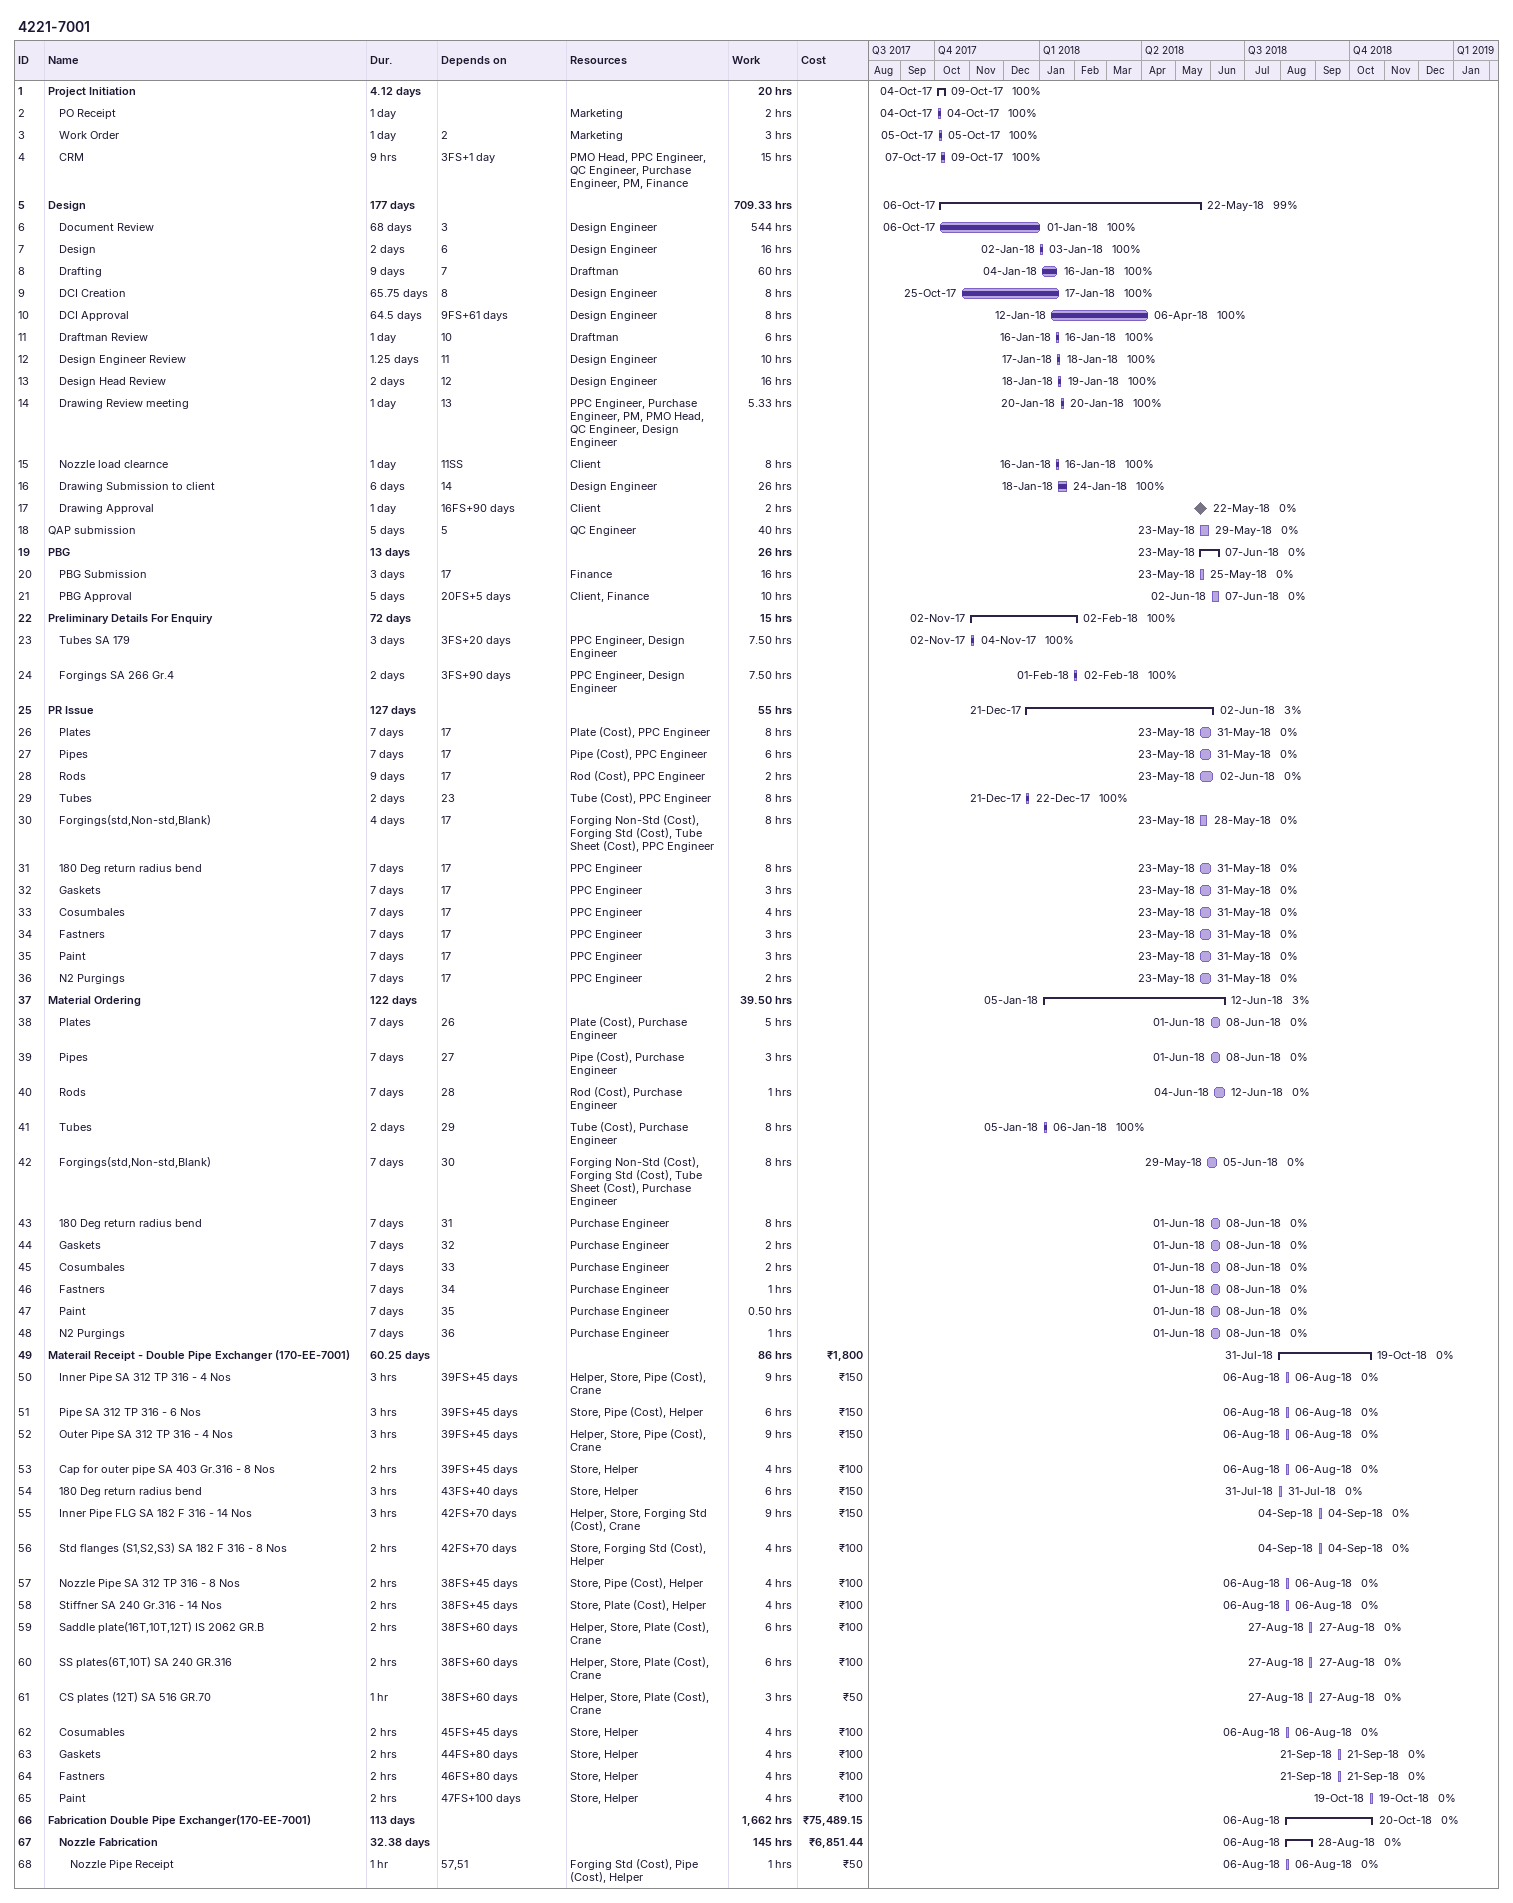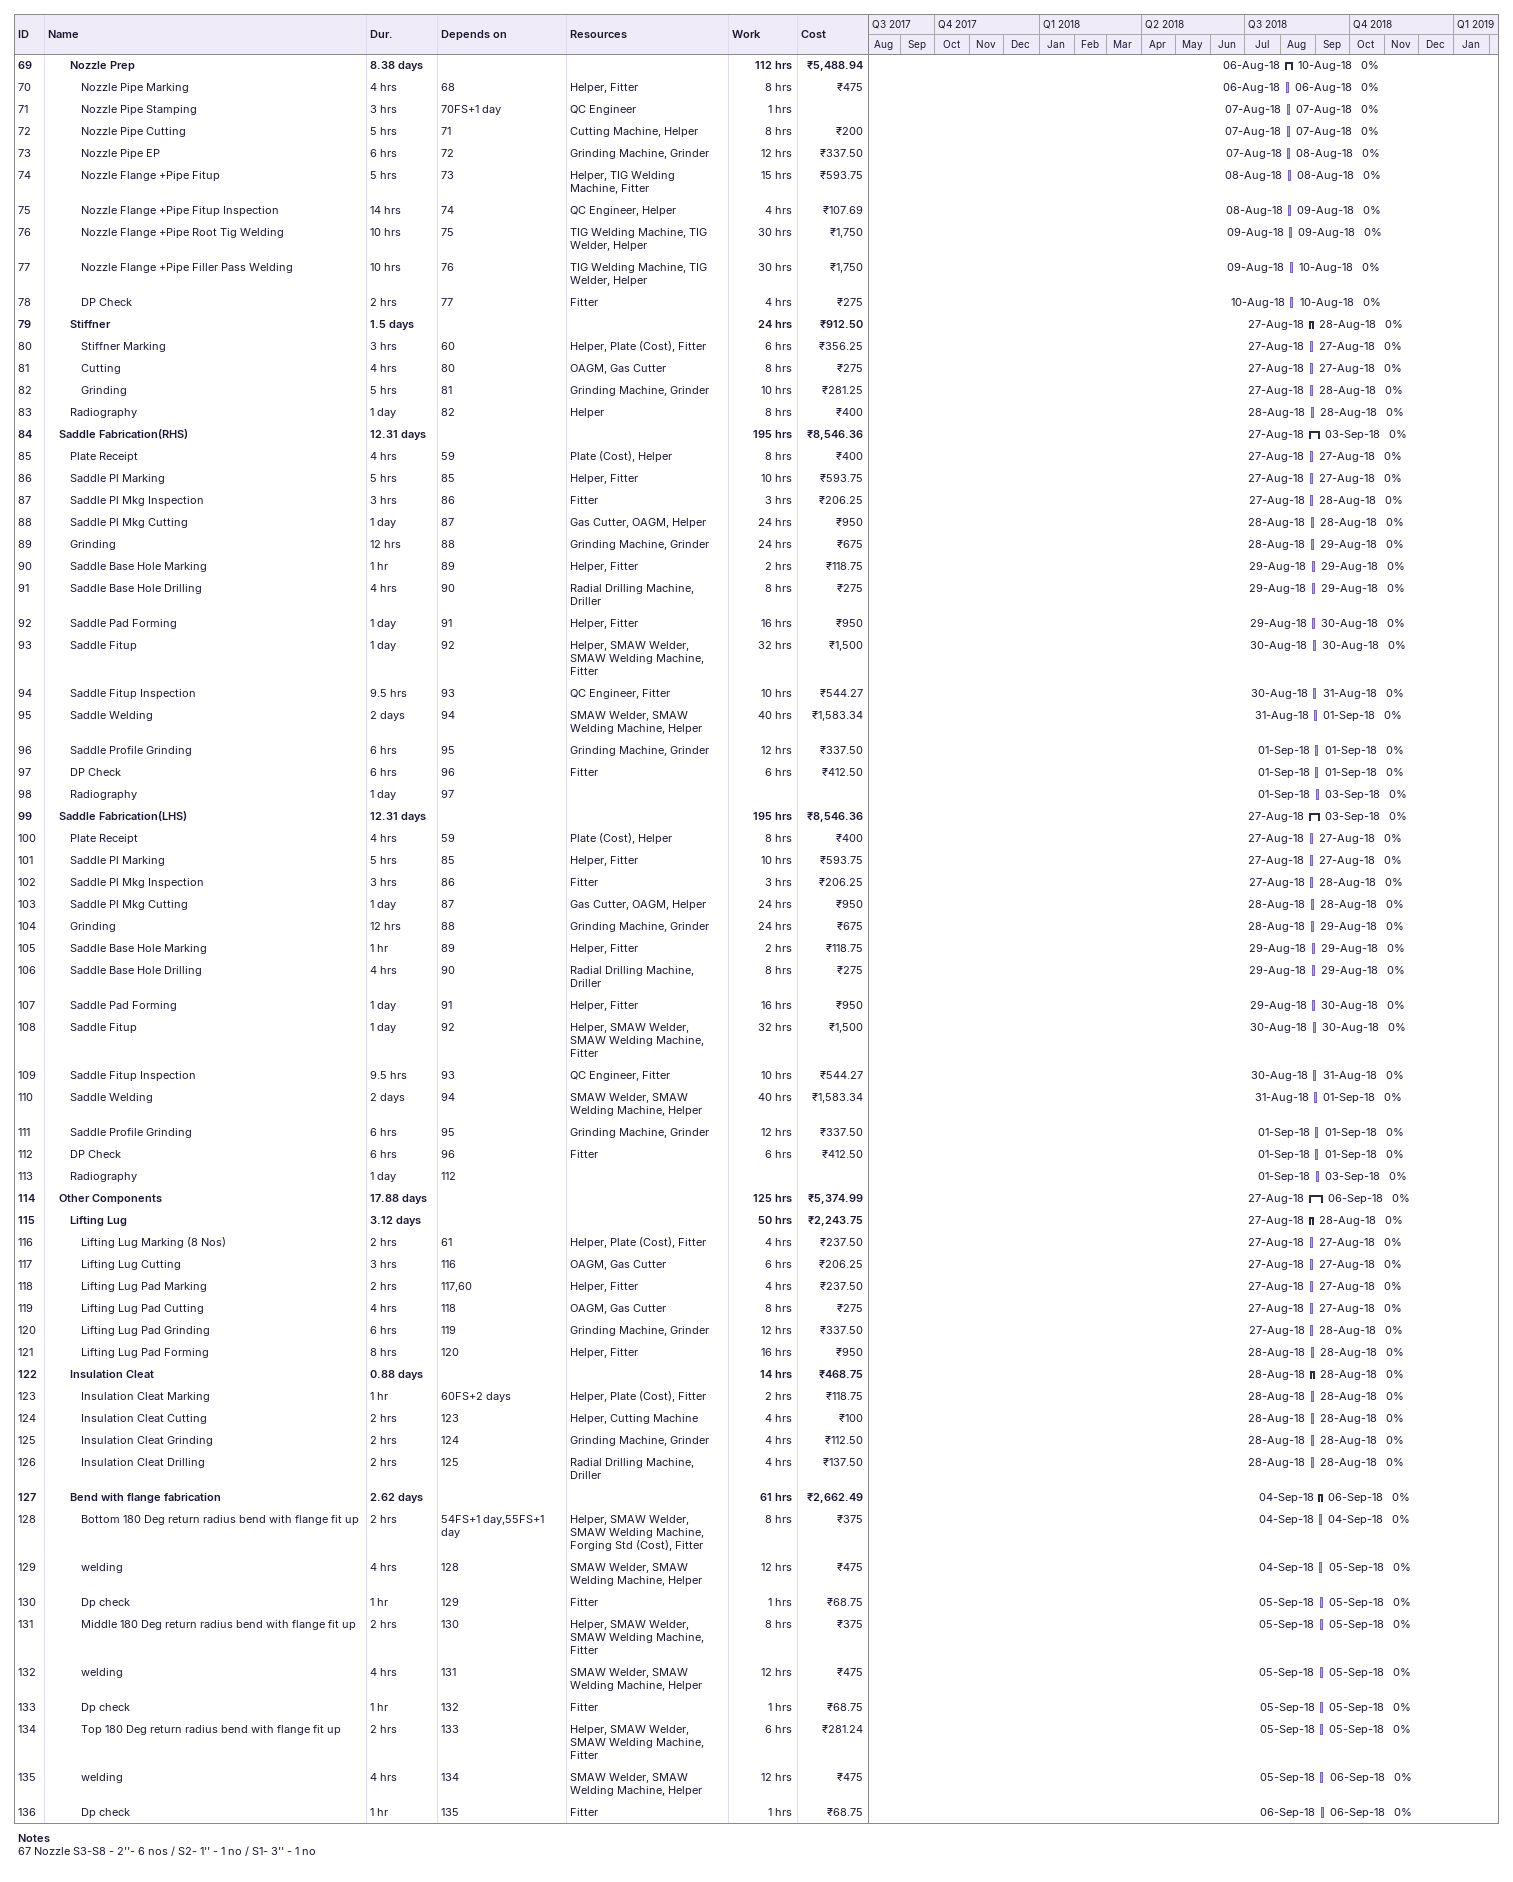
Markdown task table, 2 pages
4221-7001

| ID | Level | Task | Duration | Start | Finish | Predecessors | Resources | % complete | Work (h) | Cost (₹) |
|---|---|---|---|---|---|---|---|---|---|---|
| 1 | 1 | **Project Initiation** | 4.12d | 2017-10-04 | 2017-10-09 |  |  | 100 | 20 |  |
| 2 | 2 | PO Receipt | 1d | 2017-10-04 | 2017-10-04 |  | Marketing | 100 | 2 |  |
| 3 | 2 | Work Order | 1d | 2017-10-05 | 2017-10-05 | 2 | Marketing | 100 | 3 |  |
| 4 | 2 | CRM | 9h | 2017-10-07 | 2017-10-09 | 3FS+1d | PMO Head, PPC Engineer, QC Engineer, Purchase Engineer, PM, Finance | 100 | 15 |  |
| 5 | 1 | **Design** | 177d | 2017-10-06 | 2018-05-22 |  |  | 99 | 709.33 |  |
| 6 | 2 | Document Review | 68d | 2017-10-06 | 2018-01-01 | 3 | Design Engineer | 100 | 544 |  |
| 7 | 2 | Design | 2d | 2018-01-02 | 2018-01-03 | 6 | Design Engineer | 100 | 16 |  |
| 8 | 2 | Drafting | 9d | 2018-01-04 | 2018-01-16 | 7 | Draftman | 100 | 60 |  |
| 9 | 2 | DCI Creation | 65.75d | 2017-10-25 | 2018-01-17 | 8 | Design Engineer | 100 | 8 |  |
| 10 | 2 | DCI Approval | 64.5d | 2018-01-12 | 2018-04-06 | 9FS+61d | Design Engineer | 100 | 8 |  |
| 11 | 2 | Draftman Review | 1d | 2018-01-16 | 2018-01-16 | 10 | Draftman | 100 | 6 |  |
| 12 | 2 | Design Engineer Review | 1.25d | 2018-01-17 | 2018-01-18 | 11 | Design Engineer | 100 | 10 |  |
| 13 | 2 | Design Head Review | 2d | 2018-01-18 | 2018-01-19 | 12 | Design Engineer | 100 | 16 |  |
| 14 | 2 | Drawing Review meeting | 1d | 2018-01-20 | 2018-01-20 | 13 | PPC Engineer, Purchase Engineer, PM, PMO Head, QC Engineer, Design Engineer | 100 | 5.33 |  |
| 15 | 2 | Nozzle load clearnce | 1d | 2018-01-16 | 2018-01-16 | 11SS | Client | 100 | 8 |  |
| 16 | 2 | Drawing Submission to client | 6d | 2018-01-18 | 2018-01-24 | 14 | Design Engineer | 100 | 26 |  |
| 17 | 2 | Drawing Approval | 1d | 2018-05-22 | 2018-05-22 | 16FS+90d | Client | 0 | 2 |  |
| 18 | 1 | QAP submission | 5d | 2018-05-23 | 2018-05-29 | 5 | QC Engineer | 0 | 40 |  |
| 19 | 1 | **PBG** | 13d | 2018-05-23 | 2018-06-07 |  |  | 0 | 26 |  |
| 20 | 2 | PBG Submission | 3d | 2018-05-23 | 2018-05-25 | 17 | Finance | 0 | 16 |  |
| 21 | 2 | PBG Approval | 5d | 2018-06-02 | 2018-06-07 | 20FS+5d | Client, Finance | 0 | 10 |  |
| 22 | 1 | **Preliminary Details For Enquiry** | 72d | 2017-11-02 | 2018-02-02 |  |  | 100 | 15 |  |
| 23 | 2 | Tubes SA 179 | 3d | 2017-11-02 | 2017-11-04 | 3FS+20d | PPC Engineer, Design Engineer | 100 | 7.50 |  |
| 24 | 2 | Forgings SA 266 Gr.4 | 2d | 2018-02-01 | 2018-02-02 | 3FS+90d | PPC Engineer, Design Engineer | 100 | 7.50 |  |
| 25 | 1 | **PR Issue** | 127d | 2017-12-21 | 2018-06-02 |  |  | 3 | 55 |  |
| 26 | 2 | Plates | 7d | 2018-05-23 | 2018-05-31 | 17 | Plate (Cost), PPC Engineer | 0 | 8 |  |
| 27 | 2 | Pipes | 7d | 2018-05-23 | 2018-05-31 | 17 | Pipe (Cost), PPC Engineer | 0 | 6 |  |
| 28 | 2 | Rods | 9d | 2018-05-23 | 2018-06-02 | 17 | Rod (Cost), PPC Engineer | 0 | 2 |  |
| 29 | 2 | Tubes | 2d | 2017-12-21 | 2017-12-22 | 23 | Tube (Cost), PPC Engineer | 100 | 8 |  |
| 30 | 2 | Forgings(std,Non-std,Blank) | 4d | 2018-05-23 | 2018-05-28 | 17 | Forging Non-Std (Cost), Forging Std (Cost), Tube Sheet (Cost), PPC Engineer | 0 | 8 |  |
| 31 | 2 | 180 Deg return radius bend | 7d | 2018-05-23 | 2018-05-31 | 17 | PPC Engineer | 0 | 8 |  |
| 32 | 2 | Gaskets | 7d | 2018-05-23 | 2018-05-31 | 17 | PPC Engineer | 0 | 3 |  |
| 33 | 2 | Cosumbales | 7d | 2018-05-23 | 2018-05-31 | 17 | PPC Engineer | 0 | 4 |  |
| 34 | 2 | Fastners | 7d | 2018-05-23 | 2018-05-31 | 17 | PPC Engineer | 0 | 3 |  |
| 35 | 2 | Paint | 7d | 2018-05-23 | 2018-05-31 | 17 | PPC Engineer | 0 | 3 |  |
| 36 | 2 | N2 Purgings | 7d | 2018-05-23 | 2018-05-31 | 17 | PPC Engineer | 0 | 2 |  |
| 37 | 1 | **Material Ordering** | 122d | 2018-01-05 | 2018-06-12 |  |  | 3 | 39.50 |  |
| 38 | 2 | Plates | 7d | 2018-06-01 | 2018-06-08 | 26 | Plate (Cost), Purchase Engineer | 0 | 5 |  |
| 39 | 2 | Pipes | 7d | 2018-06-01 | 2018-06-08 | 27 | Pipe (Cost), Purchase Engineer | 0 | 3 |  |
| 40 | 2 | Rods | 7d | 2018-06-04 | 2018-06-12 | 28 | Rod (Cost), Purchase Engineer | 0 | 1 |  |
| 41 | 2 | Tubes | 2d | 2018-01-05 | 2018-01-06 | 29 | Tube (Cost), Purchase Engineer | 100 | 8 |  |
| 42 | 2 | Forgings(std,Non-std,Blank) | 7d | 2018-05-29 | 2018-06-05 | 30 | Forging Non-Std (Cost), Forging Std (Cost), Tube Sheet (Cost), Purchase Engineer | 0 | 8 |  |
| 43 | 2 | 180 Deg return radius bend | 7d | 2018-06-01 | 2018-06-08 | 31 | Purchase Engineer | 0 | 8 |  |
| 44 | 2 | Gaskets | 7d | 2018-06-01 | 2018-06-08 | 32 | Purchase Engineer | 0 | 2 |  |
| 45 | 2 | Cosumbales | 7d | 2018-06-01 | 2018-06-08 | 33 | Purchase Engineer | 0 | 2 |  |
| 46 | 2 | Fastners | 7d | 2018-06-01 | 2018-06-08 | 34 | Purchase Engineer | 0 | 1 |  |
| 47 | 2 | Paint | 7d | 2018-06-01 | 2018-06-08 | 35 | Purchase Engineer | 0 | 0.50 |  |
| 48 | 2 | N2 Purgings | 7d | 2018-06-01 | 2018-06-08 | 36 | Purchase Engineer | 0 | 1 |  |
| 49 | 1 | **Materail Receipt - Double Pipe Exchanger (170-EE-7001)** | 60.25d | 2018-07-31 | 2018-10-19 |  |  | 0 | 86 | 1800 |
| 50 | 2 | Inner Pipe SA 312 TP 316 - 4 Nos | 3h | 2018-08-06 | 2018-08-06 | 39FS+45d | Helper, Store, Pipe (Cost), Crane | 0 | 9 | 150 |
| 51 | 2 | Pipe SA 312 TP 316 - 6 Nos | 3h | 2018-08-06 | 2018-08-06 | 39FS+45d | Store, Pipe (Cost), Helper | 0 | 6 | 150 |
| 52 | 2 | Outer Pipe SA 312 TP 316 - 4 Nos | 3h | 2018-08-06 | 2018-08-06 | 39FS+45d | Helper, Store, Pipe (Cost), Crane | 0 | 9 | 150 |
| 53 | 2 | Cap for outer pipe SA 403 Gr.316 - 8 Nos | 2h | 2018-08-06 | 2018-08-06 | 39FS+45d | Store, Helper | 0 | 4 | 100 |
| 54 | 2 | 180 Deg return radius bend | 3h | 2018-07-31 | 2018-07-31 | 43FS+40d | Store, Helper | 0 | 6 | 150 |
| 55 | 2 | Inner Pipe FLG SA 182 F 316 - 14 Nos | 3h | 2018-09-04 | 2018-09-04 | 42FS+70d | Helper, Store, Forging Std (Cost), Crane | 0 | 9 | 150 |
| 56 | 2 | Std flanges (S1,S2,S3) SA 182 F 316 - 8 Nos | 2h | 2018-09-04 | 2018-09-04 | 42FS+70d | Store, Forging Std (Cost), Helper | 0 | 4 | 100 |
| 57 | 2 | Nozzle Pipe SA 312 TP 316 - 8 Nos | 2h | 2018-08-06 | 2018-08-06 | 38FS+45d | Store, Pipe (Cost), Helper | 0 | 4 | 100 |
| 58 | 2 | Stiffner SA 240 Gr.316 - 14 Nos | 2h | 2018-08-06 | 2018-08-06 | 38FS+45d | Store, Plate (Cost), Helper | 0 | 4 | 100 |
| 59 | 2 | Saddle plate(16T,10T,12T) IS 2062 GR.B | 2h | 2018-08-27 | 2018-08-27 | 38FS+60d | Helper, Store, Plate (Cost), Crane | 0 | 6 | 100 |
| 60 | 2 | SS plates(6T,10T) SA 240 GR.316 | 2h | 2018-08-27 | 2018-08-27 | 38FS+60d | Helper, Store, Plate (Cost), Crane | 0 | 6 | 100 |
| 61 | 2 | CS plates (12T) SA 516 GR.70 | 1h | 2018-08-27 | 2018-08-27 | 38FS+60d | Helper, Store, Plate (Cost), Crane | 0 | 3 | 50 |
| 62 | 2 | Cosumables | 2h | 2018-08-06 | 2018-08-06 | 45FS+45d | Store, Helper | 0 | 4 | 100 |
| 63 | 2 | Gaskets | 2h | 2018-09-21 | 2018-09-21 | 44FS+80d | Store, Helper | 0 | 4 | 100 |
| 64 | 2 | Fastners | 2h | 2018-09-21 | 2018-09-21 | 46FS+80d | Store, Helper | 0 | 4 | 100 |
| 65 | 2 | Paint | 2h | 2018-10-19 | 2018-10-19 | 47FS+100d | Store, Helper | 0 | 4 | 100 |
| 66 | 1 | **Fabrication Double Pipe Exchanger(170-EE-7001)** | 113d | 2018-08-06 | 2018-10-20 |  |  | 0 | 1662 | 75489.15 |
| 67 | 2 | **Nozzle Fabrication** | 32.38d | 2018-08-06 | 2018-08-28 |  |  | 0 | 145 | 6851.44 |
| 68 | 3 | Nozzle Pipe Receipt | 1h | 2018-08-06 | 2018-08-06 | 57, 51 | Forging Std (Cost), Pipe (Cost), Helper | 0 | 1 | 50 |
| 69 | 3 | **Nozzle Prep** | 8.38d | 2018-08-06 | 2018-08-10 |  |  | 0 | 112 | 5488.94 |
| 70 | 4 | Nozzle Pipe Marking | 4h | 2018-08-06 | 2018-08-06 | 68 | Helper, Fitter | 0 | 8 | 475 |
| 71 | 4 | Nozzle Pipe Stamping | 3h | 2018-08-07 | 2018-08-07 | 70FS+1d | QC Engineer | 0 | 1 |  |
| 72 | 4 | Nozzle Pipe Cutting | 5h | 2018-08-07 | 2018-08-07 | 71 | Cutting Machine, Helper | 0 | 8 | 200 |
| 73 | 4 | Nozzle Pipe EP | 6h | 2018-08-07 | 2018-08-08 | 72 | Grinding Machine, Grinder | 0 | 12 | 337.50 |
| 74 | 4 | Nozzle Flange +Pipe Fitup | 5h | 2018-08-08 | 2018-08-08 | 73 | Helper, TIG Welding Machine, Fitter | 0 | 15 | 593.75 |
| 75 | 4 | Nozzle Flange +Pipe Fitup Inspection | 14h | 2018-08-08 | 2018-08-09 | 74 | QC Engineer, Helper | 0 | 4 | 107.69 |
| 76 | 4 | Nozzle Flange +Pipe Root Tig Welding | 10h | 2018-08-09 | 2018-08-09 | 75 | TIG Welding Machine, TIG Welder, Helper | 0 | 30 | 1750 |
| 77 | 4 | Nozzle Flange +Pipe Filler Pass Welding | 10h | 2018-08-09 | 2018-08-10 | 76 | TIG Welding Machine, TIG Welder, Helper | 0 | 30 | 1750 |
| 78 | 4 | DP Check | 2h | 2018-08-10 | 2018-08-10 | 77 | Fitter | 0 | 4 | 275 |
| 79 | 3 | **Stiffner** | 1.5d | 2018-08-27 | 2018-08-28 |  |  | 0 | 24 | 912.50 |
| 80 | 4 | Stiffner Marking | 3h | 2018-08-27 | 2018-08-27 | 60 | Helper, Plate (Cost), Fitter | 0 | 6 | 356.25 |
| 81 | 4 | Cutting | 4h | 2018-08-27 | 2018-08-27 | 80 | OAGM, Gas Cutter | 0 | 8 | 275 |
| 82 | 4 | Grinding | 5h | 2018-08-27 | 2018-08-28 | 81 | Grinding Machine, Grinder | 0 | 10 | 281.25 |
| 83 | 3 | Radiography | 1d | 2018-08-28 | 2018-08-28 | 82 | Helper | 0 | 8 | 400 |
| 84 | 2 | **Saddle Fabrication(RHS)** | 12.31d | 2018-08-27 | 2018-09-03 |  |  | 0 | 195 | 8546.36 |
| 85 | 3 | Plate Receipt | 4h | 2018-08-27 | 2018-08-27 | 59 | Plate (Cost), Helper | 0 | 8 | 400 |
| 86 | 3 | Saddle Pl Marking | 5h | 2018-08-27 | 2018-08-27 | 85 | Helper, Fitter | 0 | 10 | 593.75 |
| 87 | 3 | Saddle Pl Mkg Inspection | 3h | 2018-08-27 | 2018-08-28 | 86 | Fitter | 0 | 3 | 206.25 |
| 88 | 3 | Saddle Pl Mkg Cutting | 1d | 2018-08-28 | 2018-08-28 | 87 | Gas Cutter, OAGM, Helper | 0 | 24 | 950 |
| 89 | 3 | Grinding | 12h | 2018-08-28 | 2018-08-29 | 88 | Grinding Machine, Grinder | 0 | 24 | 675 |
| 90 | 3 | Saddle Base Hole Marking | 1h | 2018-08-29 | 2018-08-29 | 89 | Helper, Fitter | 0 | 2 | 118.75 |
| 91 | 3 | Saddle Base Hole Drilling | 4h | 2018-08-29 | 2018-08-29 | 90 | Radial Drilling Machine, Driller | 0 | 8 | 275 |
| 92 | 3 | Saddle Pad Forming | 1d | 2018-08-29 | 2018-08-30 | 91 | Helper, Fitter | 0 | 16 | 950 |
| 93 | 3 | Saddle Fitup | 1d | 2018-08-30 | 2018-08-30 | 92 | Helper, SMAW Welder, SMAW Welding Machine, Fitter | 0 | 32 | 1500 |
| 94 | 3 | Saddle Fitup Inspection | 9.5h | 2018-08-30 | 2018-08-31 | 93 | QC Engineer, Fitter | 0 | 10 | 544.27 |
| 95 | 3 | Saddle Welding | 2d | 2018-08-31 | 2018-09-01 | 94 | SMAW Welder, SMAW Welding Machine, Helper | 0 | 40 | 1583.34 |
| 96 | 3 | Saddle Profile Grinding | 6h | 2018-09-01 | 2018-09-01 | 95 | Grinding Machine, Grinder | 0 | 12 | 337.50 |
| 97 | 3 | DP Check | 6h | 2018-09-01 | 2018-09-01 | 96 | Fitter | 0 | 6 | 412.50 |
| 98 | 3 | Radiography | 1d | 2018-09-01 | 2018-09-03 | 97 |  | 0 |  |  |
| 99 | 2 | **Saddle Fabrication(LHS)** | 12.31d | 2018-08-27 | 2018-09-03 |  |  | 0 | 195 | 8546.36 |
| 100 | 3 | Plate Receipt | 4h | 2018-08-27 | 2018-08-27 | 59 | Plate (Cost), Helper | 0 | 8 | 400 |
| 101 | 3 | Saddle Pl Marking | 5h | 2018-08-27 | 2018-08-27 | 85 | Helper, Fitter | 0 | 10 | 593.75 |
| 102 | 3 | Saddle Pl Mkg Inspection | 3h | 2018-08-27 | 2018-08-28 | 86 | Fitter | 0 | 3 | 206.25 |
| 103 | 3 | Saddle Pl Mkg Cutting | 1d | 2018-08-28 | 2018-08-28 | 87 | Gas Cutter, OAGM, Helper | 0 | 24 | 950 |
| 104 | 3 | Grinding | 12h | 2018-08-28 | 2018-08-29 | 88 | Grinding Machine, Grinder | 0 | 24 | 675 |
| 105 | 3 | Saddle Base Hole Marking | 1h | 2018-08-29 | 2018-08-29 | 89 | Helper, Fitter | 0 | 2 | 118.75 |
| 106 | 3 | Saddle Base Hole Drilling | 4h | 2018-08-29 | 2018-08-29 | 90 | Radial Drilling Machine, Driller | 0 | 8 | 275 |
| 107 | 3 | Saddle Pad Forming | 1d | 2018-08-29 | 2018-08-30 | 91 | Helper, Fitter | 0 | 16 | 950 |
| 108 | 3 | Saddle Fitup | 1d | 2018-08-30 | 2018-08-30 | 92 | Helper, SMAW Welder, SMAW Welding Machine, Fitter | 0 | 32 | 1500 |
| 109 | 3 | Saddle Fitup Inspection | 9.5h | 2018-08-30 | 2018-08-31 | 93 | QC Engineer, Fitter | 0 | 10 | 544.27 |
| 110 | 3 | Saddle Welding | 2d | 2018-08-31 | 2018-09-01 | 94 | SMAW Welder, SMAW Welding Machine, Helper | 0 | 40 | 1583.34 |
| 111 | 3 | Saddle Profile Grinding | 6h | 2018-09-01 | 2018-09-01 | 95 | Grinding Machine, Grinder | 0 | 12 | 337.50 |
| 112 | 3 | DP Check | 6h | 2018-09-01 | 2018-09-01 | 96 | Fitter | 0 | 6 | 412.50 |
| 113 | 3 | Radiography | 1d | 2018-09-01 | 2018-09-03 | 112 |  | 0 |  |  |
| 114 | 2 | **Other Components** | 17.88d | 2018-08-27 | 2018-09-06 |  |  | 0 | 125 | 5374.99 |
| 115 | 3 | **Lifting Lug** | 3.12d | 2018-08-27 | 2018-08-28 |  |  | 0 | 50 | 2243.75 |
| 116 | 4 | Lifting Lug Marking (8 Nos) | 2h | 2018-08-27 | 2018-08-27 | 61 | Helper, Plate (Cost), Fitter | 0 | 4 | 237.50 |
| 117 | 4 | Lifting Lug Cutting | 3h | 2018-08-27 | 2018-08-27 | 116 | OAGM, Gas Cutter | 0 | 6 | 206.25 |
| 118 | 4 | Lifting Lug Pad Marking | 2h | 2018-08-27 | 2018-08-27 | 117, 60 | Helper, Fitter | 0 | 4 | 237.50 |
| 119 | 4 | Lifting Lug Pad Cutting | 4h | 2018-08-27 | 2018-08-27 | 118 | OAGM, Gas Cutter | 0 | 8 | 275 |
| 120 | 4 | Lifting Lug Pad Grinding | 6h | 2018-08-27 | 2018-08-28 | 119 | Grinding Machine, Grinder | 0 | 12 | 337.50 |
| 121 | 4 | Lifting Lug Pad Forming | 8h | 2018-08-28 | 2018-08-28 | 120 | Helper, Fitter | 0 | 16 | 950 |
| 122 | 3 | **Insulation Cleat** | 0.88d | 2018-08-28 | 2018-08-28 |  |  | 0 | 14 | 468.75 |
| 123 | 4 | Insulation Cleat Marking | 1h | 2018-08-28 | 2018-08-28 | 60FS+2d | Helper, Plate (Cost), Fitter | 0 | 2 | 118.75 |
| 124 | 4 | Insulation Cleat Cutting | 2h | 2018-08-28 | 2018-08-28 | 123 | Helper, Cutting Machine | 0 | 4 | 100 |
| 125 | 4 | Insulation Cleat Grinding | 2h | 2018-08-28 | 2018-08-28 | 124 | Grinding Machine, Grinder | 0 | 4 | 112.50 |
| 126 | 4 | Insulation Cleat Drilling | 2h | 2018-08-28 | 2018-08-28 | 125 | Radial Drilling Machine, Driller | 0 | 4 | 137.50 |
| 127 | 3 | **Bend with flange fabrication** | 2.62d | 2018-09-04 | 2018-09-06 |  |  | 0 | 61 | 2662.49 |
| 128 | 4 | Bottom 180 Deg return radius bend with flange fit up | 2h | 2018-09-04 | 2018-09-04 | 54FS+1d, 55FS+1d | Helper, SMAW Welder, SMAW Welding Machine, Forging Std (Cost), Fitter | 0 | 8 | 375 |
| 129 | 4 | welding | 4h | 2018-09-04 | 2018-09-05 | 128 | SMAW Welder, SMAW Welding Machine, Helper | 0 | 12 | 475 |
| 130 | 4 | Dp check | 1h | 2018-09-05 | 2018-09-05 | 129 | Fitter | 0 | 1 | 68.75 |
| 131 | 4 | Middle 180 Deg return radius bend with flange fit up | 2h | 2018-09-05 | 2018-09-05 | 130 | Helper, SMAW Welder, SMAW Welding Machine, Fitter | 0 | 8 | 375 |
| 132 | 4 | welding | 4h | 2018-09-05 | 2018-09-05 | 131 | SMAW Welder, SMAW Welding Machine, Helper | 0 | 12 | 475 |
| 133 | 4 | Dp check | 1h | 2018-09-05 | 2018-09-05 | 132 | Fitter | 0 | 1 | 68.75 |
| 134 | 4 | Top 180 Deg return radius bend with flange fit up | 2h | 2018-09-05 | 2018-09-05 | 133 | Helper, SMAW Welder, SMAW Welding Machine, Fitter | 0 | 6 | 281.24 |
| 135 | 4 | welding | 4h | 2018-09-05 | 2018-09-06 | 134 | SMAW Welder, SMAW Welding Machine, Helper | 0 | 12 | 475 |
| 136 | 4 | Dp check | 1h | 2018-09-06 | 2018-09-06 | 135 | Fitter | 0 | 1 | 68.75 |

Notes
- 67: Nozzle S3-S8 - 2''- 6 nos / S2- 1'' - 1 no / S1- 3'' - 1 no
